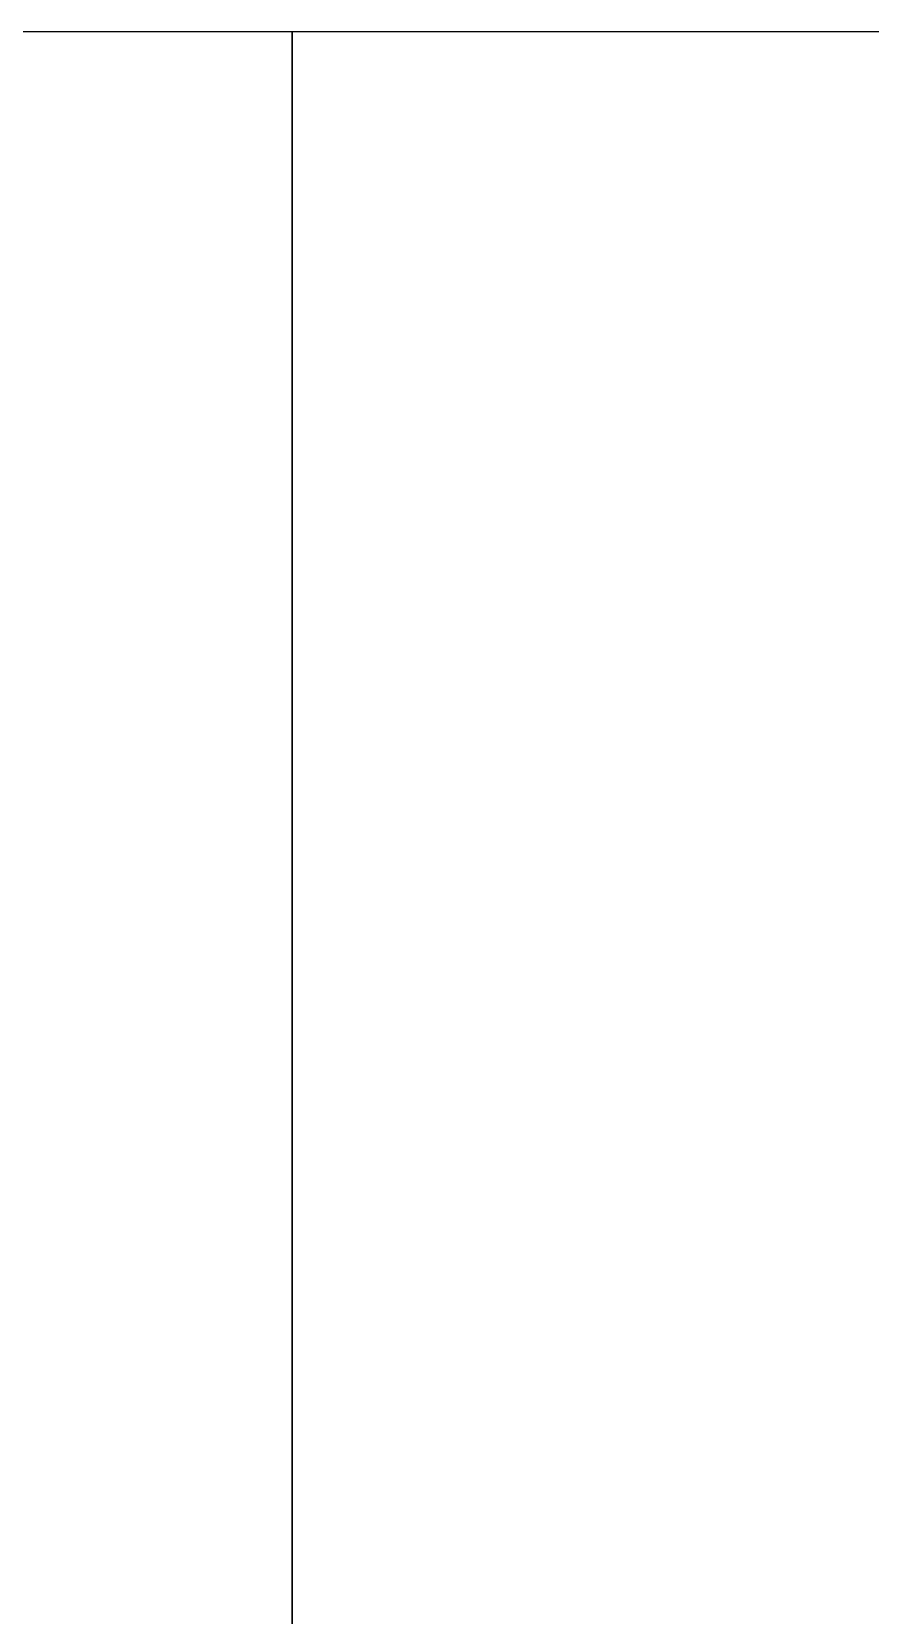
# Model space of a CAD drawing. Header units: millimetres. Extents: x 3355 to 129505, y 4600 to 34300.
# Drawn here: x 86502 to 89569, y 28509 to 34300 of the extents above; entities that cross this region are included whole.
import ezdxf
from ezdxf.xclip import XClip

# ---------------------------------------------------------------- set-up
doc = ezdxf.new("R2010")
doc.units = ezdxf.units.MM
doc.header["$LTSCALE"] = 800
doc.header["$XCLIPFRAME"] = 0
for name, pattern in [('CEN', [62, 60, -1, 0, -1]), ('DASH', [0.35, 0.25, -0.1]), ('점선1', [2, 1.25, -0.75])]:
    doc.linetypes.add(name, pattern=pattern)
for name, color, linetype in [('arch', 8, 'Continuous'), ('XR-SHEET-SHT', 5, 'Continuous'), ('XREF', 7, 'CEN')]:
    doc.layers.add(name, color=color, linetype=linetype)
doc.layers.add('건축도면', color=9, linetype='Continuous', lineweight=25)

# ---------------------------------------------------------------- blocks, each defined once
blk = doc.blocks.new('XR-FORM-EE', base_point=(461, 408))
at = {"layer": 'XR-SHEET-SHT', "color": 5}
blk.add_lwpolyline([(0, 118800), (168200, 118800), (168200, 0), (0, 0)], close=True, dxfattribs=at)
blk = doc.blocks.new('XR-PLAN', base_point=(461, 408.4))
at = {"layer": 'arch', "linetype": 'DASH'}
blk.add_lwpolyline([(43474.5, 58028.8), (87474.5, 58028.8), (87474.5, 70028.8), (43474.5, 70028.8)], close=True, dxfattribs=at)
blk.add_lwpolyline([(43474.5, 58028.8), (87474.5, 58028.8), (87474.5, 70028.8), (43474.5, 70028.8)], close=True, dxfattribs=at)

msp = doc.modelspace()

# ---------------------------------------------------------------- block references
at = {"layer": 'XREF', "xscale": 0.25, "yscale": 0.25, "zscale": 0.25}
for p in [(45519.85398, 4702.54534), (87569.85398, 4702.54534)]:
    msp.add_blockref('XR-FORM-EE', p, dxfattribs=at)
at = {"layer": '건축도면', "color": 1, "linetype": '점선1', "ltscale": 0.2}
ref = msp.add_blockref('XR-PLAN', (35066.67692, -27635.43025), dxfattribs=at)
XClip(ref).set_block_clipping_path([(56227.7345986668, 39479.2603850555), (77438.0684519374, 60194.2361228569)])

doc.saveas('drawing.dxf')
